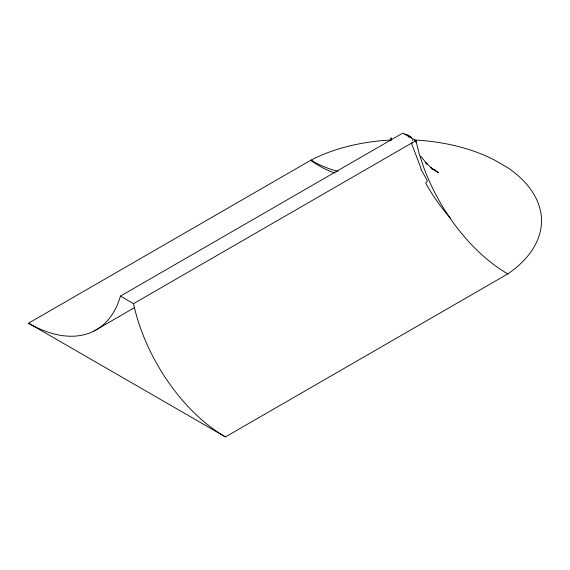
<?xml version="1.0" encoding="UTF-8"?>
<svg xmlns="http://www.w3.org/2000/svg" width="570" height="570" viewBox="0 0 570 570"><rect width="100%" height="100%" fill="white"/><g stroke="black" fill="none" stroke-linecap="round" stroke-linejoin="round"><path stroke-width="0.85" d="M412.203 142.429L411.754 144.075L421.088 168.563L420.795 168.955L427.493 181.075L425.626 182.927A134.684 91.67 48.9 0 0 450.471 218.139L450.222 218.339M414.29 140.013A137.021 79.109 0 0 1 494.739 160.184L507.82 167.737A142.315 82.165 0 0 1 507.82 273.892L225.449 436.919L28.5 323.211L310.878 160.184A137.021 79.109 0 0 1 390.443 140.056M28.5 323.211A135.161 78.033 60 0 0 120.434 296.108L402.805 133.081L415.893 140.633L419.235 153.815L423.61 167.11A135.161 78.033 60 0 0 507.82 273.892M120.434 296.108L133.515 303.668L415.893 140.633L415.893 142.393M93.979 331.049L134.755 307.508M431.796 168.805L435.145 169.995L431.967 168.77M411.754 137.976L410.343 136.365L410.486 136.714L407.45 134.855A8.066 4.66 0 0 0 404.764 134.142M433.528 169.725L438.401 172.546L430.863 167.715L432.958 169.326L425.626 162.692L427.493 164.545L420.795 156.344M313.172 161.51L310.878 160.184A135.161 78.033 60 0 0 337.974 171.299M412.481 139.736L412.573 140.633M408.79 135.475L408.79 137.235M391.22 138.054L391.22 140.697M225.449 436.919A135.161 78.033 60 0 1 133.515 303.668M335.103 173.031A134.064 68.336 65.2 0 1 310.878 160.412M391.07 137.897A134.064 68.336 65.2 0 1 390.379 140.498"/></g></svg>
